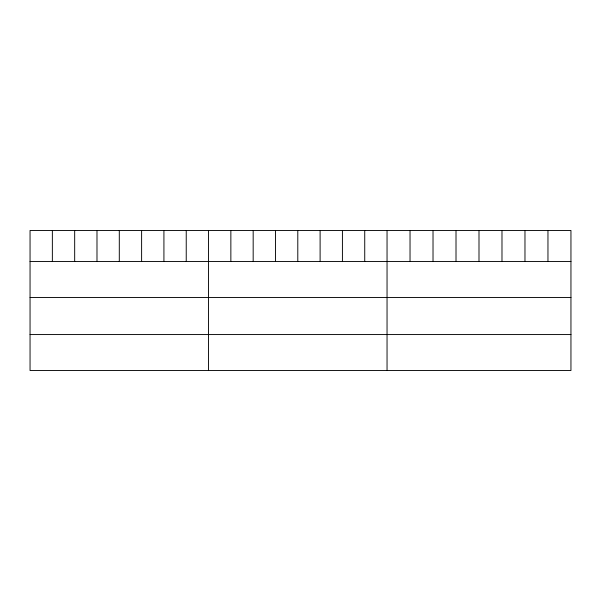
<?xml version="1.0" encoding="UTF-8"?>
<svg xmlns="http://www.w3.org/2000/svg" width="601" height="601" viewBox="0 0 601 601"><rect width="100%" height="100%" fill="white"/><g stroke="black" fill="none" stroke-linecap="round" stroke-linejoin="round"><path stroke-width="0.9" d="M570.95 261.54L570.95 370.524L30.05 370.524L30.05 230.476L570.95 230.476L570.95 261.54L30.05 261.54M30.05 297.51L570.95 297.51M30.05 334.562L570.95 334.562M547.962 230.476L547.962 261.54M524.973 230.476L524.973 261.54M501.985 230.476L501.985 261.54M478.997 230.476L478.997 261.54M456.009 230.476L456.009 261.54M433.02 230.476L433.02 261.54M410.032 230.476L410.032 261.54M387.044 230.476L387.044 370.524M364.732 230.476L364.732 261.54M342.42 230.476L342.42 261.54M320.108 230.476L320.108 261.54M297.795 230.476L297.795 261.54M275.483 230.476L275.483 261.54M253.171 230.476L253.171 261.54M230.859 230.476L230.859 261.54M208.547 230.476L208.547 370.524M186.235 230.476L186.235 261.54M163.923 230.476L163.923 261.54M141.611 230.476L141.611 261.54M119.299 230.476L119.299 261.54M96.986 230.476L96.986 261.54M74.674 230.476L74.674 261.54M52.362 230.476L52.362 261.54"/></g></svg>
